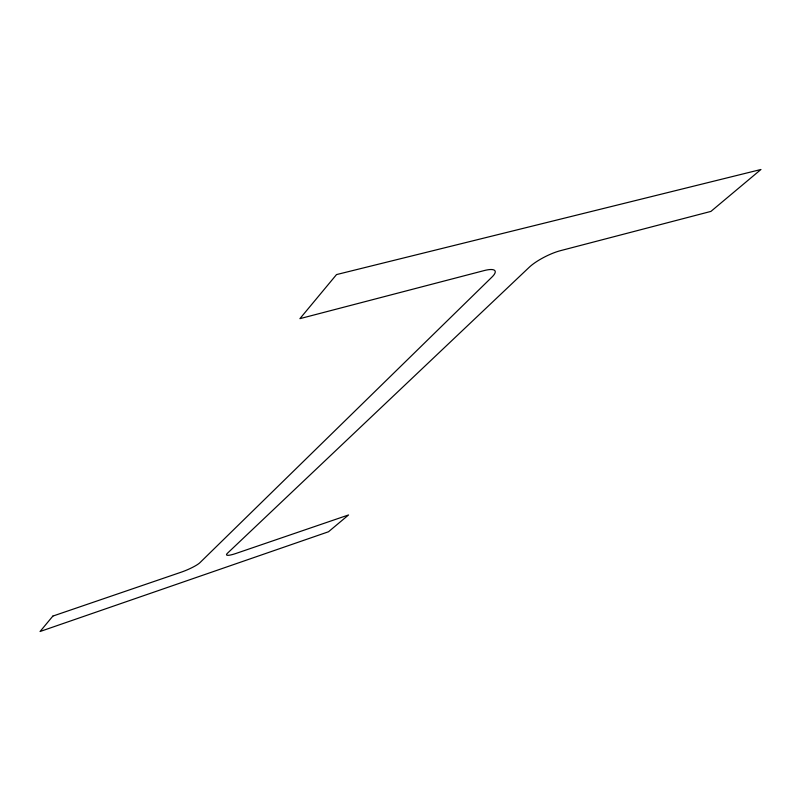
<?xml version="1.0" encoding="UTF-8"?>
<svg xmlns="http://www.w3.org/2000/svg" width="801" height="801" viewBox="0 0 801 801"><rect width="100%" height="100%" fill="white"/><g stroke="black" fill="none" stroke-linecap="round" stroke-linejoin="round"><path stroke-width="1.2" d="M52.876 616.079L40.05 631.508L328.5 531.764L348.565 514.953L236.045 553.431A16.04 2.693 -23.3 0 1 227.414 553.281L529.331 267.174A24.721 6.148 -26.8 0 1 560.44 250.673L710.918 211.404L760.95 169.492L336.52 274.583L299.914 318.648L484.044 270.608A25.302 6.588 -26.1 0 1 491.974 277.056L199.99 562.622A16.431 2.793 -22.9 0 1 180.856 572.304L52.876 616.079"/></g></svg>
